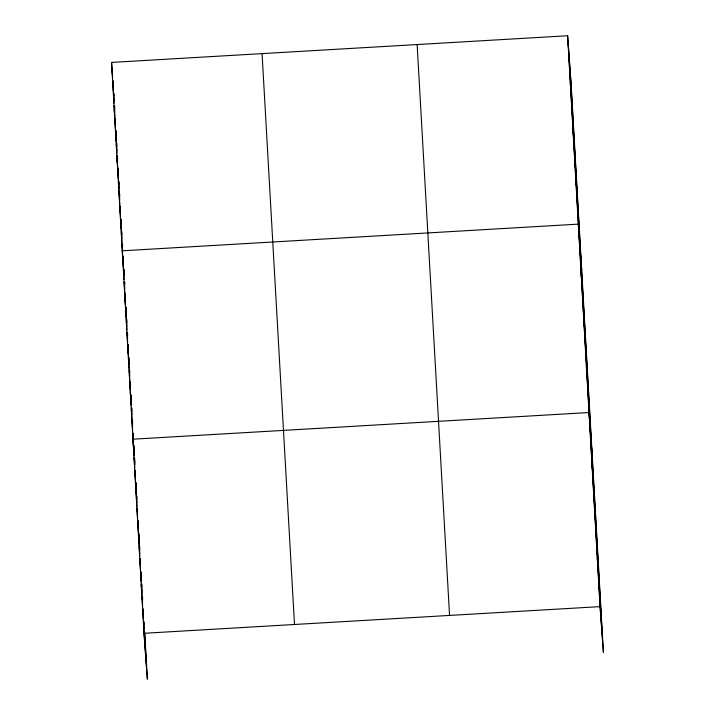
<?xml version="1.0" encoding="UTF-8"?>
<svg xmlns="http://www.w3.org/2000/svg" width="715" height="715" viewBox="0 0 715 715"><rect width="100%" height="100%" fill="white"/><g stroke="black" fill="none" stroke-linecap="round" stroke-linejoin="round"><path stroke-width="1.07" d="M144.743 632.936L147.37 679.25L144.001 633.293L111.567 62.42L567.63 35.75L570.999 81.707L603.433 652.581L600.055 606.624L567.63 35.75M144.001 633.293L600.055 606.624M570.302 82.851L570.883 90.796M572.974 129.942L573.564 137.897M575.655 177.043L576.236 184.988M581.706 270.1L578.328 224.135L122.274 250.804L123.32 265.024M581 271.235L581.59 279.181M583.681 318.336L584.262 326.281M586.354 365.428L586.935 373.382M592.404 458.485L589.026 412.528L132.972 439.189L134.089 454.463M591.788 461.05L592.369 468.995M594.54 509.572L595.121 517.526M597.293 558.093L597.883 566.048M111.567 62.42L112.613 76.639M112.925 80.822L113.31 86.14M113.864 93.683L114.025 95.837M114.248 109.511L114.758 116.474M116.92 156.612L117.501 164.557M119.593 203.712L120.183 211.658M123.624 269.206L124.017 274.533M124.571 282.068L124.723 284.221L124.598 282.032M124.946 297.905L125.456 304.858M127.619 344.996L128.208 352.951M130.3 392.097L130.881 400.043M134.322 457.6L134.795 463.99M135.725 487.719L136.243 494.673M138.487 536.241L139.067 544.195L138.504 534.266M141.239 584.763L141.829 592.717M570.078 69.167L602.504 640.041M569.131 56.244L601.556 627.118M568.211 43.704L600.636 614.569M417.131 44.553L449.556 615.418M262.065 53.616L294.5 624.49M114.588 105.695L114.775 108.975M115.329 118.833L115.455 121.023M116.018 130.881L116.205 134.17M116.697 142.928L116.885 146.218M117.448 156.076L117.635 159.365M118.127 168.123L118.315 171.412M118.878 181.27L119.065 184.55M119.566 193.318L119.745 196.598M120.308 206.456L120.495 209.745M121.058 219.603L121.184 221.793M121.738 231.651L121.925 234.931M122.426 243.699L122.614 246.979M123.168 256.837L123.355 260.126M123.856 268.885L124.044 272.174M125.286 294.08L125.474 297.369M126.037 307.227L126.215 310.507M126.716 319.274L126.904 322.554M127.467 332.412L127.645 335.701M128.146 344.46L128.334 347.749M128.897 357.607L129.084 360.896M129.576 369.655L129.764 372.944M130.264 381.703L130.514 386.082M131.006 394.85L131.194 398.13M131.757 407.988L131.944 411.277M132.436 420.036L132.624 423.325M133.187 433.183L133.374 436.463M133.875 445.231L134.054 448.511M134.617 458.369L134.804 461.658M135.993 482.536L136.181 485.843M136.744 495.772L136.931 499.079M137.495 509L137.62 511.207M138.183 521.137L138.37 524.444M138.871 533.265L139.059 536.572M139.559 545.393L139.809 549.808M140.31 558.63L140.498 561.936M141.061 571.866L141.186 574.074M141.749 583.994L141.945 587.301M142.446 596.122L142.634 599.438M143.197 609.359L143.384 612.666M143.885 621.487L144.072 624.803M144.573 633.624L146.45 666.711M113.077 82.913L113.328 87.293M113.64 92.771L114.069 100.44M114.382 105.909L114.758 112.487M115.07 117.957L115.499 125.626M115.75 130.005L116.188 137.673M116.5 143.152L116.929 150.82M117.242 156.299L117.618 162.868M117.93 168.347L118.306 174.916M118.672 181.485L119.047 188.054M119.36 193.533L119.736 200.102M120.102 206.68L120.478 213.249M120.79 218.727L121.103 224.206M121.478 230.775L121.908 238.444M122.22 243.913L122.596 250.491M122.909 255.961L123.338 263.629M123.65 269.108L124.026 275.677M124.401 282.255L124.776 288.824M125.08 294.303L125.456 300.872M125.831 307.441L126.206 314.019M126.51 319.489L126.886 326.067M127.261 332.636L127.636 339.205M127.949 344.684L128.316 351.253M128.629 356.731L129.066 364.4M129.379 369.87L129.746 376.447M130.059 381.926L130.496 389.586M130.809 395.064L131.176 401.633M131.551 408.211L131.926 414.78M132.239 420.259L132.615 426.828M132.981 433.397L133.356 439.975M133.669 445.445L134.045 452.023M134.349 457.493L134.786 465.197M135.099 470.711L135.484 477.334M135.796 482.848L136.234 490.562M136.547 496.076L136.922 502.699M137.235 508.213L137.611 514.827M137.923 520.341L138.361 528.063M138.674 533.578L139.05 540.191M139.362 545.706L139.8 553.428M140.113 558.942L140.489 565.556M140.864 572.17L141.239 578.793M141.552 584.307L141.928 590.921M142.249 596.435L142.625 603.049M142.937 608.563L143.375 616.285M143.688 621.8L144.064 628.413M144.314 632.829L145.503 653.787M112.157 70.365L112.595 78.033M112.711 80.223L113.336 91.18M113.462 93.37L114.025 103.228M114.15 105.418L114.766 116.366M114.892 118.556L115.455 128.414M115.58 130.604L116.196 141.561M116.322 143.751L116.885 153.609M117.01 155.798L118.315 178.804M118.44 180.993L119.745 203.99M119.87 206.179L120.495 217.137M120.612 219.326L121.175 229.184M121.3 231.374L121.925 242.322M122.051 244.521L122.605 254.37M122.73 256.569L123.355 267.517M123.481 269.707L124.035 279.565M124.16 281.755L125.465 304.76M125.59 306.95L126.904 329.946M127.02 332.135L127.645 343.093M127.771 345.282L128.334 355.141M128.459 357.33L129.075 368.279M129.201 370.477L129.764 380.335M129.889 382.525L131.194 405.521M131.319 407.711L132.624 430.716M132.749 432.906L134.054 455.964M134.179 458.172L134.751 468.093M134.876 470.3L136.19 493.457M136.315 495.665L136.94 506.694M137.066 508.901L137.629 518.822M137.754 521.029L138.379 532.058M139.193 546.394L139.756 556.324M139.881 558.531L140.506 569.56M140.632 571.759L141.195 581.688M141.32 583.896L141.954 594.925M142.079 597.123L142.643 607.053M142.768 609.26L143.331 619.181M143.456 621.389L144.582 641.239M135.43 472.606L135.269 470.452L135.43 472.606"/></g></svg>
